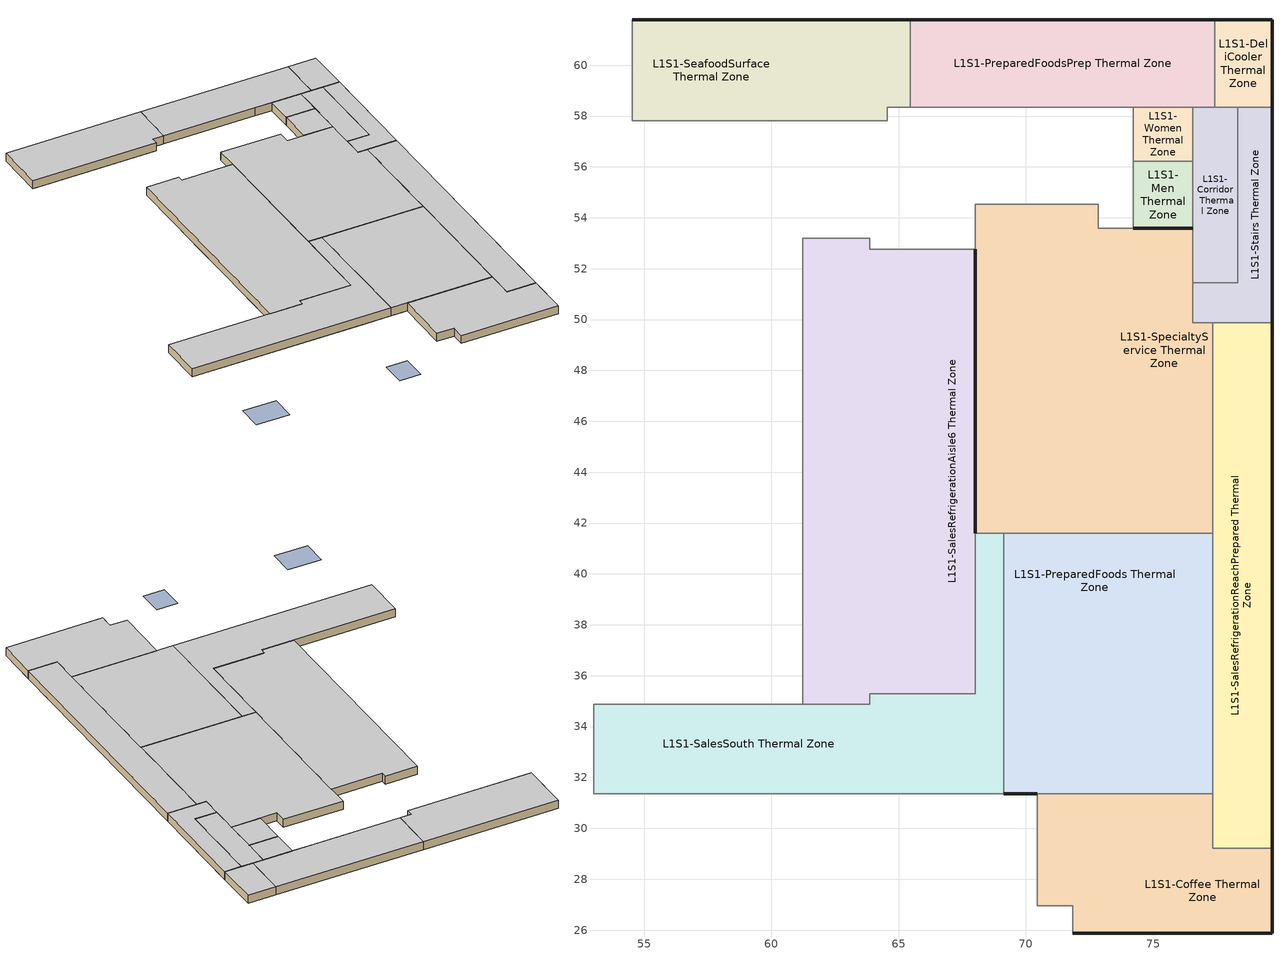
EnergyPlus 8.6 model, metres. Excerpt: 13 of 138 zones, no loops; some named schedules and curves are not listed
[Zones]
L1S1-Coffee Thermal Zone
 floor to L1-126-BakeryService Thermal Zone (Hole): 79.67,29.21 79.67,25.88 74.23,25.88 74.23,29.21 z2.13
 floor to L1-101-SalesCirculation10 Thermal Zone (Hole): 77.34,31.36 77.34,29.21 71.84,29.21 71.84,26.95 70.44,26.95 70.44,31.36 z2.13
 floor to L1-127-Coffee Thermal Zone (Hole): 74.23,29.21 74.23,25.88 71.84,25.88 71.84,29.21 z2.13
 wall outside (Wall_Exterior): 71.84,25.88 79.67,25.88 79.67,29.21 z2.13:2.82
 wall to L1S1-Checkout Thermal Zone (Hole): 70.44,31.36 70.44,26.95 71.84,26.95 71.84,25.88 z2.13:2.82
 wall to L1S1-PreparedFoods Thermal Zone (Hole): 77.34,31.36 70.44,31.36 z2.13:2.82
 wall to L1S1-SalesRefrigerationReachPrepared Thermal Zone (Hole): 79.67,29.21 77.34,29.21 77.34,31.36 z2.13:2.82
 ceiling to L1S2-Bakery Thermal Zone (Hole): 79.67,25.88 79.67,29.21 77.34,29.21 77.34,31.36 70.44,31.36 70.44,26.95 71.84,26.95 71.84,25.88 z2.82
L1S1-Corridor Thermal Zone
 floor to L1-122-Corridor Thermal Zone (Hole): 78.33,58.34 78.33,51.44 76.57,51.44 76.57,58.34 z2.13
 wall to L1S1-PreparedFoodsPrep Thermal Zone (Hole): 77.42,58.34 76.57,58.34 z2.13:2.82
 wall to L1S1-Women Thermal Zone (Hole): 76.57,58.34 76.57,56.22 z2.13:2.82
 wall to L1S1-Men Thermal Zone (Hole): 76.57,56.22 76.57,53.58 z2.13:2.82
 wall to L1S1-SpecialtyService Thermal Zone (Hole): 76.57,53.58 76.57,51.44 z2.13:2.82
 wall to L1S1-Stairs Thermal Zone (Hole): 76.57,51.44 78.33,51.44 78.33,58.34 z2.13:2.82
 wall to L1S1-DeliCooler Thermal Zone (Hole): 78.33,58.34 77.42,58.34 z2.13:2.82
 ceiling adiabatic (Hole): 78.33,51.44 78.33,58.34 76.57,58.34 76.57,51.44 z2.82
L1S1-DeliCooler Thermal Zone
 floor to L1-119-DeliCooler Thermal Zone (Hole): 79.67,61.78 79.67,58.34 77.42,58.34 77.42,61.78 z2.13
 wall outside (Wall_Exterior): 79.67,58.34 79.67,61.78 77.42,61.78 z2.13:2.82
 wall to L1S1-Stairs Thermal Zone (Hole): 78.33,58.34 79.67,58.34 z2.13:2.82
 wall to L1S1-PreparedFoodsPrep Thermal Zone (Hole): 77.42,61.78 77.42,58.34 z2.13:2.82
 ceiling adiabatic (Hole): 79.67,58.34 79.67,61.78 77.42,61.78 77.42,58.34 z2.82
L1S1-Men Thermal Zone
 floor to L1-121-Men Thermal Zone (Hole): 76.57,56.22 76.57,53.58 74.22,53.58 74.22,56.22 z2.13
 wall outside (Wall_Exterior): 74.22,53.58 76.57,53.58 z2.13:2.82
 wall to L1S1-Women Thermal Zone (Hole): 76.57,56.22 74.22,56.22 z2.13:2.82
 wall to L1S1-SalesNorth Thermal Zone (Hole): 74.22,56.22 74.22,53.58 z2.13:2.82
 ceiling adiabatic (Hole): 76.57,53.58 76.57,56.22 74.22,56.22 74.22,53.58 z2.82
L1S1-PreparedFoods Thermal Zone
 floor to L1-101-SalesCirculation8 Thermal Zone (Hole): 77.34,41.6 77.34,34.24 76.29,34.24 76.29,41.6 z2.13
 floor to L1-125-PreparedFoods1 Thermal Zone (Hole): 76.29,41.6 76.29,37.86 69.13,37.86 69.13,41.6 z2.13
 floor to L1-125-PreparedFoods2 Thermal Zone (Hole): 76.29,37.86 76.29,34.24 69.13,34.24 69.13,37.86 z2.13
 floor to L1-101-SalesCirculation9 Thermal Zone (Hole): 77.34,34.24 77.34,31.36 69.13,31.36 69.13,34.24 z2.13
 wall outside (Wall_Exterior): 69.13,31.36 70.44,31.36 z2.13:2.82
 wall to L1S1-SpecialtyService Thermal Zone (Hole): 77.34,41.6 69.13,41.6 z2.13:2.82
 wall to L1S1-SalesSouth Thermal Zone (Hole): 69.13,41.6 69.13,31.36 z2.13:2.82
 wall to L1S1-SalesRefrigerationReachPrepared Thermal Zone (Hole): 77.34,31.36 77.34,41.6 z2.13:2.82
 ceiling to L1S2-AislesEast Thermal Zone (Hole): 77.34,31.36 77.34,41.6 69.13,41.6 69.13,31.36 z2.82
L1S1-PreparedFoodsPrep Thermal Zone
 floor to L1-118-PreparedFoodsPrep Thermal Zone (Hole): 77.42,61.78 77.42,58.34 65.46,58.34 65.46,61.78 z2.13
 wall outside (Wall_Exterior): 77.42,61.78 65.46,61.78 z2.13:2.82
 wall to L1S1-SeafoodSurface Thermal Zone (Hole): 65.46,61.78 65.46,58.34 z2.13:2.82
 wall to L1S1-SalesNorth Thermal Zone (Hole): 65.46,58.34 72.85,58.34 74.22,58.34 z2.13:2.82
 wall to L1S1-Women Thermal Zone (Hole): 74.22,58.34 76.57,58.34 z2.13:2.82
 ceiling adiabatic (Hole): 77.42,58.34 77.42,61.78 65.46,61.78 65.46,58.34 z2.82
L1S1-SalesRefrigerationAisle6 Thermal Zone
 floor to L1-101-SalesAisle10 Thermal Zone (Hole): 68,52.77 68,35.3 66.27,35.3 66.27,52.77 z2.13
 floor to L1-101-SalesAisle9 Thermal Zone (Hole): 66.27,46.33 66.27,35.3 63.86,35.3 63.86,46.33 z2.13
 floor to L1-101-SalesRefrigerationAisle1 Thermal Zone (Hole): 63.86,37.32 63.86,34.87 61.24,34.87 61.24,37.32 z2.13
 floor to L1-101-SalesRefrigerationAisle2 Thermal Zone (Hole): 63.86,41.19 63.86,37.32 61.24,37.32 61.24,41.19 z2.13
 floor to L1-101-SalesRefrigerationAisle3 Thermal Zone (Hole): 63.86,45.13 63.86,41.19 61.24,41.19 61.24,45.13 z2.13
 floor to L1-101-SalesRefrigerationAisle7 Thermal Zone (Hole): 66.27,50.27 66.27,46.33 63.86,46.33 63.86,50.27 z2.13
 floor to L1-101-SalesRefrigerationAisle6 Thermal Zone (Hole): 66.27,52.77 66.27,50.27 63.86,50.27 63.86,52.77 z2.13
 floor to L1-101-SalesRefrigerationAisle5 Thermal Zone (Hole): 63.86,53.19 63.86,49 61.24,49 61.24,53.19 z2.13
 floor to L1-101-SalesRefrigerationAisle4 Thermal Zone (Hole): 63.86,49 63.86,45.13 61.24,45.13 61.24,49 z2.13
 wall to L1S1-SalesSouth Thermal Zone (Hole): 61.24,34.87 63.86,34.87 63.86,35.3 68,35.3 68,52.77 z2.13:2.82
 wall to L1S1-SalesNorth Thermal Zone (Hole): 68,52.77 63.86,52.77 63.86,53.19 61.24,53.19 z2.13:2.82
 wall to L1S1-SalesAisle4 Thermal Zone (Hole): 61.24,53.19 61.24,34.87 z2.13:2.82
 ceiling to L1S2-AislesEast Thermal Zone (Hole): 63.86,34.87 63.86,35.3 68,35.3 68,52.77 63.86,52.77 63.86,53.19 61.24,53.19 61.24,34.87 z2.82
L1S1-SalesRefrigerationReachPrepared Thermal Zone
 floor to L1-101-SalesRefrigerationReachInPrepared Thermal Zone (Hole): 79.67,44.08 79.67,34.24 77.34,34.24 77.34,44.08 z2.13
 floor to L1-101-SalesRefrigerationReachInChees Thermal Zone (Hole): 79.67,49.87 79.67,44.08 77.34,44.08 77.34,49.87 z2.13
 floor to L1-101-SalesRefrigerationReachInBeverages Thermal Zone (Hole): 79.67,34.24 79.67,29.21 77.34,29.21 77.34,34.24 z2.13
 wall outside (Wall_Exterior): 79.67,29.21 79.67,49.87 z2.13:2.82
 wall to L1S1-Stairs Thermal Zone (Hole): 79.67,49.87 77.34,49.87 z2.13:2.82
 wall to L1S1-SpecialtyService Thermal Zone (Hole): 77.34,49.87 77.34,41.6 z2.13:2.82
 ceiling to L1S2-ReachInPrepared Thermal Zone (Hole): 79.67,29.21 79.67,49.87 77.34,49.87 77.34,29.21 z2.82
L1S1-SalesSouth Thermal Zone
 floor to L1-101-SalesCirculation7 Thermal Zone (Hole): 69.13,41.6 69.13,31.36 66.45,31.36 66.45,33.28 67.03,33.28 67.03,35.3 68,35.3 68,41.6 z2.13
 floor to L1-101-SalesRefrigerationEndcap3 Thermal Zone (Hole): 67.03,35.3 67.03,33.28 65.2,33.28 65.2,35.3 z2.13
 floor to L1-101-SalesCirculation2 Thermal Zone (Hole): 65.2,35.3 65.2,33.28 66.45,33.28 66.45,31.36 53.01,31.36 53.01,34.87 63.86,34.87 63.86,35.3 z2.13
 wall to L1S1-SpecialtyService Thermal Zone (Hole): 69.13,41.6 68,41.6 z2.13:2.82
 wall to L1S1-Produce Thermal Zone (Hole): 53.01,34.87 53.01,31.36 z2.13:2.82
 wall to L1S1-Checkout Thermal Zone (Hole): 53.01,31.36 69.13,31.36 z2.13:2.82
 ceiling to L1S2-AislesEast Thermal Zone (Hole): 69.13,31.36 69.13,41.6 68,41.6 68,35.3 63.86,35.3 63.86,34.87 53.01,34.87 53.01,31.36 z2.82
L1S1-SeafoodSurface Thermal Zone
 floor to L1-116-MeatService Thermal Zone (Hole): 60.74,61.78 60.74,57.81 54.53,57.81 54.53,61.78 z2.13
 floor to L1-117-SeafoodSurface Thermal Zone (Hole): 65.46,61.78 65.46,58.34 64.56,58.34 64.56,57.81 60.74,57.81 60.74,61.78 z2.13
 wall outside (Wall_Exterior): 65.46,61.78 54.53,61.78 z2.13:2.82
 wall to L1S1-SalesNorth Thermal Zone (Hole): 54.53,61.78 54.53,57.81 64.56,57.81 64.56,58.34 65.46,58.34 z2.13:2.82
 ceiling adiabatic (Hole): 64.56,57.81 64.56,58.34 65.46,58.34 65.46,61.78 54.53,61.78 54.53,57.81 z2.82
L1S1-SpecialtyService Thermal Zone
 floor to L1-101-SalesCirculation6 Thermal Zone (Hole): 73.55,50.9 73.55,48.46 69.77,48.46 69.77,41.6 68,41.6 68,50.9 z2.13
 floor to L1-101-SalesCirculation5 Thermal Zone (Hole): 76.57,53.58 76.57,49.87 77.34,49.87 77.34,41.6 74.34,41.6 74.34,47.37 73.55,47.37 73.55,50.9 72.85,50.9 72.85,53.58 z2.13
 floor to L1-101-SalesWine Thermal Zone (Hole): 72.85,54.53 72.85,50.9 68,50.9 68,54.53 z2.13
 floor to L1-124-SpecialtyService Thermal Zone (Hole): 73.55,48.46 73.55,47.37 74.34,47.37 74.34,41.6 69.77,41.6 69.77,48.46 z2.13
 wall outside (Wall_Exterior): 68,52.77 68,41.6 z2.13:2.82
 wall to L1S1-Stairs Thermal Zone (Hole): 77.34,49.87 76.57,49.87 76.57,51.44 z2.13:2.82
 wall to L1S1-SalesNorth Thermal Zone (Hole): 76.57,53.58 72.85,53.58 72.85,54.53 68,54.53 68,52.77 z2.13:2.82
 ceiling to L1S2-AislesEast Thermal Zone (Hole): 77.34,41.6 77.34,49.87 76.57,49.87 76.57,53.58 72.85,53.58 72.85,54.53 68,54.53 68,41.6 z2.82
L1S1-Stairs Thermal Zone
 floor to L1-123-Stairs Thermal Zone (Hole): 79.67,58.34 79.67,49.87 76.57,49.87 76.57,51.44 78.33,51.44 78.33,58.34 z2.13
 wall outside (Wall_Exterior): 79.67,49.87 79.67,58.34 z2.13:2.82
 ceiling to L1S2-Shaft2 Thermal Zone (Hole): 79.67,49.87 79.67,58.34 78.33,58.34 78.33,51.44 76.57,51.44 76.57,49.87 z2.82
L1S1-Women Thermal Zone
 floor to L1-120-Women Thermal Zone (Hole): 76.57,58.34 76.57,56.22 74.22,56.22 74.22,58.34 z2.13
 wall to L1S1-SalesNorth Thermal Zone (Hole): 74.22,58.34 74.22,56.22 z2.13:2.82
 ceiling adiabatic (Hole): 76.57,56.22 76.57,58.34 74.22,58.34 74.22,56.22 z2.82
shading: 56.79,25.88 56.79,23.87 54.11,23.87 54.11,25.88 z2.09; 56.79,25.88 56.79,23.87 54.11,23.87 54.11,25.88 z2.09; 67.45,25.88 67.45,23.87 65.74,23.87 65.74,25.88 z2.09
[Building]
NoeValleyWFM: North Axis {deg}=356.173; Terrain=City; Solar Distribution=FullInteriorAndExterior; Maximum Number of Warmup Days=25; Minimum Number of Warmup Days=6
[Site:Location]
San Francisco Intl Ap_CA_USA Design_Conditions: Latitude {deg}=37.62; Longitude {deg}=-122.4; Time Zone {hr}=-8; Elevation {m}=2
[SizingPeriod:DesignDay] Day of Month=21; Humidity Condition Type=Wetbulb; Barometric Pressure {Pa}=101265; Rain Indicator=No; Snow Indicator=No; Daylight Saving Time Indicator=No; Solar Model Indicator=ASHRAEClearSky
Name | Month | Day Type | Maximum Dry-Bulb Temperature {C} | Daily Dry-Bulb Temperature Range {deltaC} | Wetbulb or DewPoint at Maximum Dry-Bulb {C} | Wind Speed {m/s} | Wind Direction {deg} | Sky Clearness
SAN_FRANCISCO Ann Htg 99.6% Condns DB | 1 | WinterDesignDay | 3.2 | 0 | 3.2 | 2.4 | 140 | 0
SAN_FRANCISCO Ann Clg .4% Condns WB=>MDB | 9 | SummerDesignDay | 25.7 | 9 | 18.4 | 5.8 | 310 | 1
[Site:GroundTemperature:BuildingSurface]
19.905, 19.922, 19.91, 19.932, 19.949, 20.038, 20.327, 20.062, 20.443, 20.088, 19.986, 19.948
[Material]
Name | Roughness | Thickness {m} | Conductivity {W/m-K} | Density {kg/m3} | Specific Heat {J/kg-K}
G01a 19mm gypsum board | MediumSmooth | 0.019 | 0.16 | 800 | 1090
Insulation: Cellular glass - 75mm | MediumRough | 0.075 | 0.05 | 136 | 750
Plywood (Douglas Fir) - 12.7mm | Smooth | 0.0127 | 0.12 | 540 | 1210
F14 Slate or tile | VeryRough | 0.0127 | 1.59 | 1920 | 1260
[Material:NoMass]
Name | Roughness | Thermal Resistance {m2-K/W} | Thermal Absorptance | Solar Absorptance | Visible Absorptance
Vaporseal - plastic film | Rough | 0.002
Air | VeryRough | 0.00158499 | 0.001 | 0.001 | 0.001
[Construction]
Wall_Exterior: F14 Slate or tile, Vaporseal - plastic film, Insulation: Cellular glass - 75mm, Plywood (Douglas Fir) - 12.7mm, G01a 19mm gypsum board
Hole: Air
[Zone]
L1S1-Coffee Thermal Zone; L1S1-Corridor Thermal Zone; L1S1-DeliCooler Thermal Zone; L1S1-Men Thermal Zone; L1S1-PreparedFoods Thermal Zone; L1S1-PreparedFoodsPrep Thermal Zone; L1S1-SalesRefrigerationAisle6 Thermal Zone; L1S1-SalesRefrigerationReachPrepared Thermal Zone; L1S1-SalesSouth Thermal Zone; L1S1-SeafoodSurface Thermal Zone; L1S1-SpecialtyService Thermal Zone; L1S1-Stairs Thermal Zone; L1S1-Women Thermal Zone: 0, 0, 0
[Lights] Design Level Calculation Method=LightingLevel; Return Air Fraction=0; Fraction Replaceable=1; Return Air Fraction Calculated from Plenum Temperature=No
Name | Zone or ZoneList | Schedule | Lighting Level {W} | Fraction Radiant | Fraction Visible
E1-A - Coffee-Bakery; E1-B - Coffee-Bakery; E1-C - Coffee-Bakery; E1-D - Coffee-Bakery; E1-E - Coffee-Bakery; E1-F - Coffee-Bakery; E1-G - Coffee-Bakery; E1-H - Coffee-Bakery; E1-I - Coffee-Bakery; E1-J - Coffee-Bakery; E1-K - Coffee-Bakery | L1S1-Coffee Thermal Zone | Always ON | 42 | 0.58 | 0.21
E1-A - Specialty; E1-B - Specialty; E1-C - Specialty; E1-D - Specialty; E1-E - Specialty; E-A - Specialty; E-B - Specialty | L1S1-SpecialtyService Thermal Zone | Always ON | 42 | 0.58 | 0.21
J-A - Specialty; J-B - Specialty; J-C - Specialty; J-D - Specialty; J-E - Specialty; J-F - Specialty; J-G - Specialty; J-H - Specialty; J-I - Specialty; J-J - Specialty; J-K - Specialty; J-L - Specialty; J-M - Specialty | L1S1-SpecialtyService Thermal Zone | Always ON | 39 | 0.63 | 0.27
B3-A - Specialty; B3-B - Specialty; B3-C - Specialty; B3-D - Specialty; B3-E - Specialty; B3-F - Specialty | L1S1-SpecialtyService Thermal Zone | Always ON | 64 | 0.58 | 0.21
P-A - Refrig Reach Prepared; P-B - Refrig Reach Prepared; P-C - Refrig Reach Prepared; P-D - Refrig Reach Prepared; P-E - Refrig Reach Prepared; P-F - Refrig Reach Prepared; P-G - Refrig Reach Prepared; P-H - Refrig Reach Prepared; P-I - Refrig Reach Prepared | L1S1-SalesRefrigerationReachPrepared Thermal Zone | Always ON | 32 | 0.58 | 0.21
E-A - Refrig Reach Prepared | L1S1-SalesRefrigerationReachPrepared Thermal Zone | Always ON | 42 | 0.58 | 0.21
B2-A - Seafood Counter; B2-B - Seafood Counter; B2-C - Seafood Counter; B2-D - Seafood Counter | L1S1-SeafoodSurface Thermal Zone | Lighting - Night Dimmed 1 | 64 | 0.58 | 0.21
E1-A - Seafood Counter; E1-B - Seafood Counter; E1-C - Seafood Counter; E1-D - Seafood Counter; E1-E - Seafood Counter; E1-F - Seafood Counter; E1-G - Seafood Counter; E1-H - Seafood Counter; E1-I - Seafood Counter | L1S1-SeafoodSurface Thermal Zone | Lighting - Night Dimmed 1 | 42 | 0.58 | 0.21
B-A - Prep Foods BOH; B-B - Prep Foods BOH; B-C - Prep Foods BOH; B-D - Prep Foods BOH; B-E - Prep Foods BOH | L1S1-PreparedFoodsPrep Thermal Zone | Lighting - Night Dimmed 1 | 96 | 0.58 | 0.21
BB1-A - Deli Cooler | L1S1-DeliCooler Thermal Zone | Lighting - Night Dimmed 1 | 64 | 0.58 | 0.21
N-A - Mens Room | L1S1-Men Thermal Zone | Lighting - Night Dimmed 1 | 64 | 0.58 | 0.21
E-A - Womens Room | L1S1-Women Thermal Zone | Lighting - Night Dimmed 1 | 42 | 0.58 | 0.21
E-A - Mens Room | L1S1-Men Thermal Zone | Lighting - Night Dimmed 1 | 42 | 0.58 | 0.21
B3-A - Corridor; B3-B - Corridor | L1S1-Corridor Thermal Zone | Always ON | 64 | 0.58 | 0.21
AA-A - Stairs | L1S1-Stairs Thermal Zone | Always ON | 128 | 0.58 | 0.21
B3-A - Refrig Sales Aisle; B3-B - Refrig Sales Aisle | L1S1-SalesRefrigerationAisle6 Thermal Zone | Always ON | 64 | 0.58 | 0.21
W-A - Coffee Track; W-B - Coffee Track; W-C - Coffee Track | L1S1-Coffee Thermal Zone | Lighting - Night Switched 1 | 39 | 0.63 | 0.27
W-A - Seafood Surface; W-B - Seafood Surface; W-C - Seafood Surface; W-D - Seafood Surface | L1S1-SeafoodSurface Thermal Zone | Always ON | 39 | 0.63 | 0.27
[Exterior:Lights] Control Option=ScheduleNameOnly
Name | Schedule | Design Level {W}
M3-A Exterior; M3-B Exterior; M3-C Exterior; M3-D Exterior; M3-E Exterior; M3-F Exterior; M3-G Exterior; M3-H Exterior | Lighting - Day Switched 1 | 70
M4-A Exterior; M4-B Exterior | Lighting - Day Switched 1 | 26
Parking Lot x6 | Parking Lighting (w/ daylight sensing) | 1500
Pylon Sign x2 | Lighting - Day Dimmed 1 | 468
[Zone equipment]
L1S1-Coffee Thermal Zone: L1S1 Coffee Exhaust Fan
L1S1-Men Thermal Zone: L1S1 Mens Exhaust Fan
L1S1-SeafoodSurface Thermal Zone: L1S1 Seafood Surface Exhaust Fan
L1S1-Women Thermal Zone: L1S1 Women Exhaust Fan
[Refrigeration:CaseAndWalkInList]
Name | Case or WalkIn 1 | Case or WalkIn 2 | Case or WalkIn 3 | Case or WalkIn 4 | Case or WalkIn 5 | Case or WalkIn 6 | Case or WalkIn 7 | Case or WalkIn 8 | Case or WalkIn 9 | Case or WalkIn 10 | Case or WalkIn 11 | Case or WalkIn 12 | Case or WalkIn 13 | Case or WalkIn 14 | Case or WalkIn 15 | Case or WalkIn 16 | Case or WalkIn 17 | Case or WalkIn 18 | Case or WalkIn 19 | Case or WalkIn 20 | Case or WalkIn 21
LowCaseList | 8 DRS RVZC30T R/I ICE CREAM 2 case | WKG130-AE MEAT/SEAFOOD COOLER case | 20ft SSGV  SERVICE MEAT case | 10ft FMSS MEAT case | 12ft Q1-DC SeaFood case | HGT136-AE GROCERY FREEZER case | 2000-RLE ICE MACHINE case | 13 DRS RVZC30T R/I ICE CREAM 1 case | 13 DRS RVZC30T R/I ICE CREAM 2 case | 13 DRS RVZC30T R/I ICE CREAM 3 case | 10 DRS RVZC30T R/I ICE CREAM 1 case | 10 DRS RVZC30T R/I ICE CREAM 2 case | 8 DRS RVZC30T R/I ICE CREAM 1 case
MediumLowCaseList | 24ft D6X-ULEP BEER/WINE case | ADT090-AE PREP FOODS COOLER case | 16ft D6X-ULEP MD SPECIAL case | 20ft D6X-ULEP MD PREP FOOD 2 case | 20ft D6X-ULEP MD PREP FOOD case | 8ft D6X-ULEP BAKERY case | 10ft SHVS CAKES case | 4ft SHVSS  PASTRY case | 18ft QI-SS  SERVICE SPECIALTY case | 16ft AMTEKCO  SALAD BAR case | RGD24-83 whole body case | C6X-LE MD PRODUCE 3 case | C6X-LE MD PRODUCE 2 case | C6X-LE MD PRODUCE 1 case | WK155-AB PRODUCE COOLER case | D6NX-LE MD MEAT/SEAFOOD case | MDC-86FL MD DAIRY1 Case | RGD24-83 NUT BUTTERS case | MDC-86RL MD DAIRY2 Case | MDC-86FL MD DAIRY3 case | ADT208-AE DAIRY COOLER case
[Refrigeration:Condenser:AirCooled]
SharedCondenser: Rated Effective Total Heat Rejection Rate Curve=SharedCondenserHRCurve; Rated Subcooling Temperature Difference {deltaC}=0; Condenser Fan Speed Control Type=VariableSpeed; Rated Fan Power {W}=6600; Minimum Fan Air Flow Ratio=0.25
[Refrigeration:Compressor] Refrigeration Compressor Power Curve=06DR820_R-22_Med_pwrcurv; Refrigeration Compressor Capacity Curve=06DR820_R-22_Med_qcurv; Rated Return Gas Temperature {C}=32.2222; Rated Subcooling {deltaC}=0
RackA 2C0572SL-4SU; RackA 4C0969SL-4SU; RackA 4C0770SL-4SU; RackA 4C1145SL-4SU; RackA 4C1145SL-4SU_2; RackA 2C0222SH-4SU; RackA 2C0323SH-4SU; RackA 2C0323SH-4SU_2; RackB 4C1480SL-2NU; RackB 4C2067SL-2NU_1; RackB 4C2067SL-2NU_2; RackB 4C2067SL-2NU_3; RackB 4C2067SL-2NU_4
[Refrigeration:CompressorList]
Name | Refrigeration Compressor 1 | Refrigeration Compressor 2 | Refrigeration Compressor 3 | Refrigeration Compressor 4 | Refrigeration Compressor 5 | Refrigeration Compressor 6 | Refrigeration Compressor 7 | Refrigeration Compressor 8
LowTempCompressorList | RackA 2C0572SL-4SU | RackA 4C0969SL-4SU | RackA 4C0770SL-4SU | RackA 4C1145SL-4SU | RackA 4C1145SL-4SU_2 | RackA 2C0222SH-4SU | RackA 2C0323SH-4SU | RackA 2C0323SH-4SU_2
MediumTempCompressorList | RackB 4C1480SL-2NU | RackB 4C2067SL-2NU_1 | RackB 4C2067SL-2NU_2 | RackB 4C2067SL-2NU_3 | RackB 4C2067SL-2NU_4
[Refrigeration:System] Refrigeration Condenser=SharedCondenser; Minimum Condensing Temperature {C}=25; Refrigeration System Working Fluid Type=R404a; Suction Temperature Control Type=ConstantSuctionTemperature
Name | Refrigerated Case or Walkin or CaseAndWalkInList | Compressor or CompressorList
MediumTempSystem | MediumLowCaseList | MediumTempCompressorList
LowTempSystem | LowCaseList | LowTempCompressorList
[Schedule:Compact]
Always ON: Through: 12/31, For: AllDays, Until: 24:00, 1
